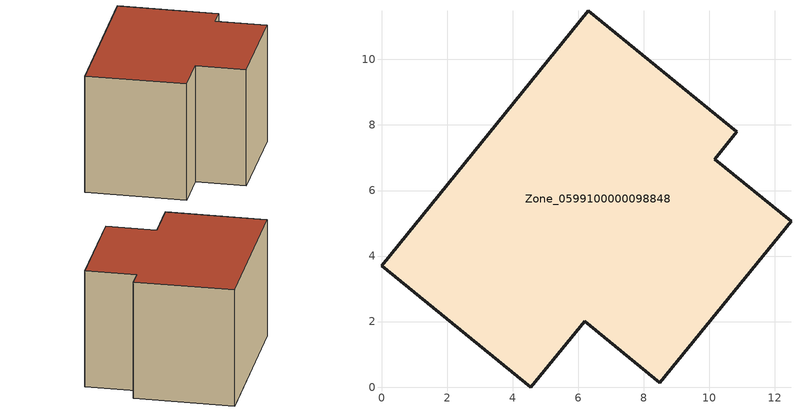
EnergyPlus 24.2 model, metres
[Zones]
Zone_0599100000098848
 floor ground (C_G): 6.31,11.48 10.85,7.79 10.17,6.95 12.5,5.07 8.49,0.13 6.2,2.01 4.56,0 0,3.71 z0
 wall outside (C_F): 10.85,7.79 6.31,11.48 0,3.71 4.56,0 6.2,2.01 8.49,0.13 12.5,5.07 10.17,6.95 10.85,7.79 z0:7.2
 roof outside (C_R): 6.31,11.48 0,3.71 4.56,0 6.2,2.01 8.49,0.13 12.5,5.07 10.17,6.95 10.85,7.79 z7.2
[BUILDING]
Pand.0599100000098848: North Axis=0; Terrain=City; Loads Convergence Tolerance Value=0.04; Temperature Convergence Tolerance Value=0.4; Solar Distribution=FullExterior; Maximum Number of Warmup Days=25; Minimum Number of Warmup Days=1
[Site:Location]
Rotterdam.The.Hague.AP_ZH_NLD Design_Conditions: Latitude=51.96; Longitude=4.45; Time Zone=1; Elevation=-4.5
[SITE:GROUNDTEMPERATURE:BUILDINGSURFACE]
18, 18, 18, 18, 18, 18, 18, 18, 18, 18, 18, 18
[MATERIAL] Thermal Absorptance=0.9; Solar Absorptance=0.7; Visible Absorptance=0.7
Name | Roughness | Thickness | Conductivity | Density | Specific Heat
G.TC.1946-1964 | MediumSmooth | 0.15 | 1 | 540 | 1210
F.TC.1946-1964 | Rough | 0.3 | 0.857143 | 1920 | 840
R.TC.1946-1964 | MediumRough | 0.2 | 0.235294 | 1500 | 1000
[CONSTRUCTION]
C_G: G.TC.1946-1964
C_F: F.TC.1946-1964
C_R: R.TC.1946-1964
[ZONE]
Zone_0599100000098848: Type=1; Multiplier=1; Ceiling Height=Autocalculate; Volume=Autocalculate; Floor Area=autocalculate; Part of Total Floor Area=Yes
[ZONEINFILTRATION:DESIGNFLOWRATE]
Infil_Zone_0599100000098848: Zone or ZoneList or Space or SpaceList=Zone_0599100000098848; Schedule=AlwaysOn; Design Flow Rate Calculation Method=Flow/Area; Flow Rate per Floor Area=0.003; Constant Term Coefficient=1; Temperature Term Coefficient=0; Velocity Term Coefficient=0; Velocity Squared Term Coefficient=0
[HVACTEMPLATE:ZONE:IDEALLOADSAIRSYSTEM]
Zone_0599100000098848: Maximum Heating Supply Air Temperature=50; Minimum Cooling Supply Air Temperature=13; Maximum Heating Supply Air Humidity Ratio=0.0156; Minimum Cooling Supply Air Humidity Ratio=0.0077; Heating Limit=NoLimit; Cooling Limit=NoLimit; Dehumidification Control Type=ConstantSensibleHeatRatio; Cooling Sensible Heat Ratio=0.7; Dehumidification Setpoint=60; Humidification Control Type=None; Humidification Setpoint=30; Outdoor Air Method=None; Outdoor Air Flow Rate per Person=0.00944; Outdoor Air Flow Rate per Zone Floor Area=0; Outdoor Air Flow Rate per Zone=0; Demand Controlled Ventilation Type=None; Outdoor Air Economizer Type=NoEconomizer; Heat Recovery Type=None; Sensible Heat Recovery Effectiveness=0.7; Latent Heat Recovery Effectiveness=0.65
[ZONECONTROL:THERMOSTAT]
ThermostatControl_Zone_0599100000098848: Zone or ZoneList=Zone_0599100000098848; Control Type Schedule=DualSetpointControlType; Control 1=Thermostat_Zone_0599100000098848; Temperature Difference Between Cutout And Setpoint=0
[THERMOSTATSETPOINT:DUALSETPOINT]
Thermostat_Zone_0599100000098848: Heating Setpoint Temperature Schedule=HeatingSetpoint_Zone_0599100000098848; Cooling Setpoint Temperature Schedule=CoolingSetpoint_Zone_0599100000098848
[SCHEDULE:COMPACT]
HeatingSetpoint_Zone_0599100000098848: Through: 12/31, For: AllDays, Until: 24:00, 21
CoolingSetpoint_Zone_0599100000098848: Through: 12/31, For: AllDays, Until: 24:00, 24
DualSetpointControlType: Through: 12/31, For: AllDays, Until: 24:00, 4
AlwaysOn: Through: 12/31, For: AllDays, Until: 24:00, 1
